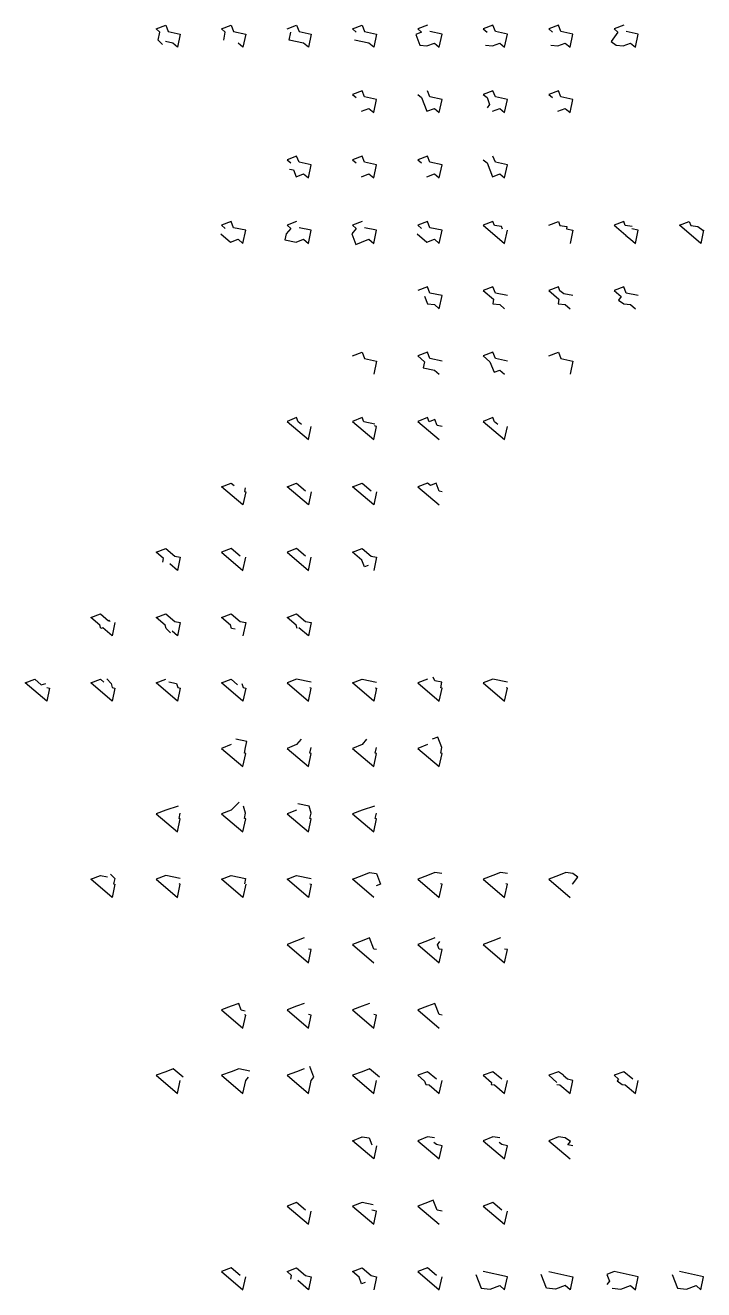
# Model space of a CAD drawing. Header units: inches. Extents: x -12292079.407 to -12292079.373, y 116895049.277 to 116895049.734.
# Drawn here: x -12292079.3899 to -12292079.38265, y 116895049.37801 to 116895049.39152 of the extents above; entities that cross this region are included whole.
import ezdxf

# ---------------------------------------------------------------- set-up
doc = ezdxf.new("R2010")
doc.units = ezdxf.units.IN
doc.header["$MEASUREMENT"] = 0

msp = doc.modelspace()

# ---------------------------------------------------------------- linework, layer by layer
for points in [[(-12292079.388432, 116895049.391319), (-12292079.388478, 116895049.391366), (-12292079.388461, 116895049.391449), (-12292079.388501, 116895049.391484), (-12292079.388398, 116895049.391523), (-12292079.388372, 116895049.391456), (-12292079.388243, 116895049.391429), (-12292079.388272, 116895049.39129), (-12292079.388324, 116895049.391334), (-12292079.388401, 116895049.39135)], [(-12292079.385602, 116895049.391523), (-12292079.385705, 116895049.391484), (-12292079.385665, 116895049.391449), (-12292079.385726, 116895049.391426), (-12292079.385683, 116895049.391312), (-12292079.385608, 116895049.391303), (-12292079.385529, 116895049.391334), (-12292079.385477, 116895049.39129), (-12292079.385447, 116895049.391429), (-12292079.385576, 116895049.391456)], [(-12292079.383505, 116895049.391523), (-12292079.383608, 116895049.391484), (-12292079.383568, 116895049.391449), (-12292079.383639, 116895049.391351), (-12292079.383586, 116895049.391312), (-12292079.383511, 116895049.391303), (-12292079.383432, 116895049.391334), (-12292079.38338, 116895049.39129), (-12292079.38335, 116895049.391429), (-12292079.383479, 116895049.391456)], [(-12292079.384909, 116895049.390604), (-12292079.38483, 116895049.390635), (-12292079.384778, 116895049.390591), (-12292079.384748, 116895049.39073), (-12292079.384877, 116895049.390758), (-12292079.384903, 116895049.390824), (-12292079.385006, 116895049.390785), (-12292079.384966, 116895049.39075), (-12292079.384938, 116895049.390677), (-12292079.384963, 116895049.390642)], [(-12292079.387076, 116895049.389987), (-12292079.387034, 116895049.389978), (-12292079.387006, 116895049.389905), (-12292079.386927, 116895049.389936), (-12292079.386875, 116895049.389892), (-12292079.386845, 116895049.390032), (-12292079.386974, 116895049.390059), (-12292079.387, 116895049.390125), (-12292079.387103, 116895049.390086), (-12292079.387063, 116895049.390052)], [(-12292079.387, 116895049.389427), (-12292079.387103, 116895049.389387), (-12292079.387063, 116895049.389353), (-12292079.387111, 116895049.389296), (-12292079.387125, 116895049.389231), (-12292079.387006, 116895049.389206), (-12292079.386927, 116895049.389237), (-12292079.386875, 116895049.389193), (-12292079.386845, 116895049.389333), (-12292079.386974, 116895049.38936)], [(-12292079.386301, 116895049.389427), (-12292079.386404, 116895049.389387), (-12292079.386364, 116895049.389353), (-12292079.386412, 116895049.389296), (-12292079.386369, 116895049.389182), (-12292079.386307, 116895049.389206), (-12292079.386228, 116895049.389237), (-12292079.386176, 116895049.389193), (-12292079.386146, 116895049.389333), (-12292079.386275, 116895049.38936)], [(-12292079.3848, 116895049.389344), (-12292079.384812, 116895049.389374), (-12292079.384886, 116895049.389383), (-12292079.384903, 116895049.389427), (-12292079.385006, 116895049.389387), (-12292079.384778, 116895049.389193), (-12292079.384748, 116895049.389333)], [(-12292079.383414, 116895049.389374), (-12292079.383489, 116895049.389383), (-12292079.383505, 116895049.389427), (-12292079.383608, 116895049.389387), (-12292079.383482, 116895049.38928), (-12292079.383485, 116895049.389275), (-12292079.383432, 116895049.389237), (-12292079.38338, 116895049.389193), (-12292079.38335, 116895049.389333), (-12292079.383418, 116895049.389347)], [(-12292079.385634, 116895049.388627), (-12292079.385603, 116895049.388547), (-12292079.385529, 116895049.388538), (-12292079.385477, 116895049.388494), (-12292079.385447, 116895049.388634), (-12292079.385576, 116895049.388661), (-12292079.385602, 116895049.388728), (-12292079.385705, 116895049.388688)], [(-12292079.384049, 116895049.388634), (-12292079.384145, 116895049.388654), (-12292079.384187, 116895049.388684), (-12292079.384204, 116895049.388728), (-12292079.384307, 116895049.388688), (-12292079.384199, 116895049.388596), (-12292079.384205, 116895049.388547), (-12292079.384131, 116895049.388538), (-12292079.384079, 116895049.388494)], [(-12292079.38335, 116895049.388634), (-12292079.383479, 116895049.388661), (-12292079.383505, 116895049.388728), (-12292079.383608, 116895049.388688), (-12292079.383533, 116895049.388624), (-12292079.38356, 116895049.388586), (-12292079.383506, 116895049.388547), (-12292079.383432, 116895049.388538), (-12292079.38338, 116895049.388494)], [(-12292079.385447, 116895049.387935), (-12292079.385576, 116895049.387962), (-12292079.385602, 116895049.388029), (-12292079.385705, 116895049.387989), (-12292079.385634, 116895049.387928), (-12292079.385647, 116895049.387864), (-12292079.385529, 116895049.387839), (-12292079.385477, 116895049.387795)], [(-12292079.384748, 116895049.387935), (-12292079.384877, 116895049.387962), (-12292079.384903, 116895049.388029), (-12292079.385006, 116895049.387989), (-12292079.384935, 116895049.387928), (-12292079.384891, 116895049.387815), (-12292079.38483, 116895049.387839), (-12292079.384778, 116895049.387795)], [(-12292079.386165, 116895049.387262), (-12292079.386284, 116895049.387287), (-12292079.386301, 116895049.38733), (-12292079.386404, 116895049.38729), (-12292079.386176, 116895049.387096), (-12292079.386146, 116895049.387236), (-12292079.38617, 116895049.387241)], [(-12292079.385447, 116895049.387236), (-12292079.385499, 116895049.387247), (-12292079.385524, 116895049.38731), (-12292079.385585, 116895049.387287), (-12292079.385602, 116895049.38733), (-12292079.385705, 116895049.38729), (-12292079.385477, 116895049.387096)], [(-12292079.387549, 116895049.386579), (-12292079.387557, 116895049.38654), (-12292079.387544, 116895049.386537), (-12292079.387574, 116895049.386397), (-12292079.387802, 116895049.386591), (-12292079.387699, 116895049.386631), (-12292079.387668, 116895049.386605)], [(-12292079.385447, 116895049.386537), (-12292079.385477, 116895049.386543), (-12292079.38551, 116895049.386628), (-12292079.385571, 116895049.386605), (-12292079.385602, 116895049.386631), (-12292079.385705, 116895049.386591), (-12292079.385477, 116895049.386397)], [(-12292079.388429, 116895049.385784), (-12292079.388421, 116895049.385824), (-12292079.388501, 116895049.385892), (-12292079.388398, 116895049.385932), (-12292079.388302, 116895049.38585), (-12292079.388243, 116895049.385838), (-12292079.388272, 116895049.385698), (-12292079.388355, 116895049.385769)], [(-12292079.386237, 116895049.38575), (-12292079.386275, 116895049.385735), (-12292079.386302, 116895049.385805), (-12292079.386404, 116895049.385892), (-12292079.386301, 116895049.385932), (-12292079.386205, 116895049.38585), (-12292079.386146, 116895049.385838), (-12292079.386176, 116895049.385698)], [(-12292079.388942, 116895049.385139), (-12292079.388971, 116895049.384999), (-12292079.389071, 116895049.385084), (-12292079.389093, 116895049.385078), (-12292079.389103, 116895049.385111), (-12292079.3892, 116895049.385193), (-12292079.389097, 116895049.385233), (-12292079.389011, 116895049.38516), (-12292079.389007, 116895049.385164), (-12292079.388993, 116895049.38515)], [(-12292079.388347, 116895049.385031), (-12292079.388394, 116895049.385078), (-12292079.388404, 116895049.385111), (-12292079.388501, 116895049.385193), (-12292079.388398, 116895049.385233), (-12292079.388302, 116895049.385151), (-12292079.388243, 116895049.385139), (-12292079.388272, 116895049.384999), (-12292079.38833, 116895049.385048)], [(-12292079.387657, 116895049.38507), (-12292079.387695, 116895049.385078), (-12292079.387705, 116895049.385111), (-12292079.387802, 116895049.385193), (-12292079.387699, 116895049.385233), (-12292079.387603, 116895049.385151), (-12292079.387544, 116895049.385139), (-12292079.387574, 116895049.384999)], [(-12292079.389029, 116895049.384537), (-12292079.388982, 116895049.38449), (-12292079.388969, 116895049.384446), (-12292079.388942, 116895049.38444), (-12292079.388971, 116895049.3843), (-12292079.3892, 116895049.384494), (-12292079.389097, 116895049.384534), (-12292079.389061, 116895049.384504)], [(-12292079.388367, 116895049.384508), (-12292079.388283, 116895049.38449), (-12292079.38827, 116895049.384446), (-12292079.388243, 116895049.38444), (-12292079.388272, 116895049.3843), (-12292079.388501, 116895049.384494), (-12292079.388398, 116895049.384534)], [(-12292079.385602, 116895049.384534), (-12292079.385705, 116895049.384494), (-12292079.385477, 116895049.3843), (-12292079.385447, 116895049.38444), (-12292079.385461, 116895049.384443), (-12292079.385448, 116895049.384502), (-12292079.385525, 116895049.384518), (-12292079.385541, 116895049.384558)], [(-12292079.387699, 116895049.383835), (-12292079.387802, 116895049.383795), (-12292079.387574, 116895049.383601), (-12292079.387544, 116895049.383741), (-12292079.387557, 116895049.383744), (-12292079.387545, 116895049.383803), (-12292079.387532, 116895049.383867), (-12292079.38765, 116895049.383892)], [(-12292079.385602, 116895049.383835), (-12292079.385705, 116895049.383795), (-12292079.385477, 116895049.383601), (-12292079.385447, 116895049.383741), (-12292079.385461, 116895049.383744), (-12292079.385448, 116895049.383803), (-12292079.385492, 116895049.383916), (-12292079.385554, 116895049.383892)], [(-12292079.387613, 116895049.383222), (-12292079.387699, 116895049.383136), (-12292079.387802, 116895049.383096), (-12292079.387574, 116895049.382902), (-12292079.387544, 116895049.383042), (-12292079.387557, 116895049.383045), (-12292079.387545, 116895049.383104), (-12292079.387566, 116895049.383176)], [(-12292079.387, 116895049.383136), (-12292079.387103, 116895049.383096), (-12292079.386875, 116895049.382902), (-12292079.386845, 116895049.383042), (-12292079.386858, 116895049.383045), (-12292079.386846, 116895049.383104), (-12292079.386868, 116895049.383176), (-12292079.386986, 116895049.383201)], [(-12292079.38899, 116895049.382451), (-12292079.388943, 116895049.382405), (-12292079.388955, 116895049.382346), (-12292079.388942, 116895049.382343), (-12292079.388971, 116895049.382203), (-12292079.3892, 116895049.382397), (-12292079.389097, 116895049.382437), (-12292079.38902, 116895049.382421)], [(-12292079.386176, 116895049.382203), (-12292079.386404, 116895049.382397), (-12292079.386301, 116895049.382437), (-12292079.386221, 116895049.382468), (-12292079.386147, 116895049.382458), (-12292079.386103, 116895049.382345), (-12292079.38615, 116895049.382327)], [(-12292079.384049, 116895049.382343), (-12292079.384052, 116895049.382344), (-12292079.383997, 116895049.38242), (-12292079.38405, 116895049.382458), (-12292079.384125, 116895049.382468), (-12292079.384204, 116895049.382437), (-12292079.384307, 116895049.382397), (-12292079.384079, 116895049.382203)], [(-12292079.385523, 116895049.381769), (-12292079.385602, 116895049.381738), (-12292079.385705, 116895049.381698), (-12292079.385477, 116895049.381504), (-12292079.385447, 116895049.381644), (-12292079.385477, 116895049.38165), (-12292079.385494, 116895049.381696), (-12292079.385469, 116895049.38173)], [(-12292079.387549, 116895049.380988), (-12292079.387591, 116895049.380997), (-12292079.387619, 116895049.38107), (-12292079.387699, 116895049.381039), (-12292079.387802, 116895049.381), (-12292079.387574, 116895049.380805), (-12292079.387544, 116895049.380945), (-12292079.387557, 116895049.380948)], [(-12292079.3875, 116895049.380346), (-12292079.387619, 116895049.380371), (-12292079.387699, 116895049.38034), (-12292079.387802, 116895049.380301), (-12292079.387574, 116895049.380106), (-12292079.387544, 116895049.380246), (-12292079.387514, 116895049.380282)], [(-12292079.38692, 116895049.380371), (-12292079.387, 116895049.38034), (-12292079.387103, 116895049.380301), (-12292079.386875, 116895049.380106), (-12292079.386845, 116895049.380246), (-12292079.386815, 116895049.380282), (-12292079.386859, 116895049.380395)], [(-12292079.385506, 116895049.380259), (-12292079.385602, 116895049.38034), (-12292079.385705, 116895049.380301), (-12292079.385634, 116895049.38024), (-12292079.38562, 116895049.380203), (-12292079.385586, 116895049.380199), (-12292079.385477, 116895049.380106), (-12292079.385447, 116895049.380246)], [(-12292079.384222, 116895049.380203), (-12292079.384188, 116895049.380199), (-12292079.384079, 116895049.380106), (-12292079.384049, 116895049.380246), (-12292079.384108, 116895049.380259), (-12292079.384154, 116895049.380298), (-12292079.384151, 116895049.380302), (-12292079.384204, 116895049.38034), (-12292079.384307, 116895049.380301), (-12292079.384219, 116895049.380226)], [(-12292079.383409, 116895049.380259), (-12292079.383505, 116895049.38034), (-12292079.383608, 116895049.380301), (-12292079.383562, 116895049.380261), (-12292079.383576, 116895049.380242), (-12292079.383523, 116895049.380203), (-12292079.383489, 116895049.380199), (-12292079.38338, 116895049.380106), (-12292079.38335, 116895049.380246)], [(-12292079.386146, 116895049.379547), (-12292079.386176, 116895049.379407), (-12292079.386404, 116895049.379602), (-12292079.386301, 116895049.379642), (-12292079.386227, 116895049.379632), (-12292079.386198, 116895049.379558)], [(-12292079.384049, 116895049.379547), (-12292079.384102, 116895049.379558), (-12292079.384076, 116895049.379593), (-12292079.38413, 116895049.379632), (-12292079.384204, 116895049.379642), (-12292079.384307, 116895049.379602), (-12292079.384079, 116895049.379407)], [(-12292079.386182, 116895049.378918), (-12292079.386301, 116895049.378943), (-12292079.386404, 116895049.378903), (-12292079.386176, 116895049.378709), (-12292079.386146, 116895049.378848), (-12292079.386195, 116895049.378859)], [(-12292079.385447, 116895049.378848), (-12292079.385499, 116895049.378859), (-12292079.385541, 116895049.378966), (-12292079.385602, 116895049.378943), (-12292079.385705, 116895049.378903), (-12292079.385477, 116895049.378709)], [(-12292079.387062, 116895049.378122), (-12292079.387054, 116895049.378162), (-12292079.387103, 116895049.378204), (-12292079.387, 116895049.378244), (-12292079.386904, 116895049.378162), (-12292079.386845, 116895049.378149), (-12292079.386875, 116895049.37801), (-12292079.386989, 116895049.378107)], [(-12292079.386268, 116895049.378088), (-12292079.386306, 116895049.378073), (-12292079.386333, 116895049.378143), (-12292079.386404, 116895049.378204), (-12292079.386301, 116895049.378244), (-12292079.386205, 116895049.378162), (-12292079.386146, 116895049.378149), (-12292079.386176, 116895049.37801)], [(-12292079.383631, 116895049.378026), (-12292079.383535, 116895049.378014), (-12292079.383432, 116895049.378054), (-12292079.38338, 116895049.37801), (-12292079.38335, 116895049.378149), (-12292079.383608, 116895049.378204), (-12292079.383688, 116895049.378173), (-12292079.383659, 116895049.3781), (-12292079.383685, 116895049.378065)]]:
    msp.add_lwpolyline(points, close=True)
at = {"color": 80}
for points in [[(-12292079.387779, 116895049.391366), (-12292079.387762, 116895049.391449), (-12292079.387802, 116895049.391484), (-12292079.387699, 116895049.391523), (-12292079.387673, 116895049.391456), (-12292079.387544, 116895049.391429), (-12292079.387574, 116895049.39129), (-12292079.387625, 116895049.391334)], [(-12292079.387103, 116895049.391484), (-12292079.387, 116895049.391523), (-12292079.386974, 116895049.391456), (-12292079.386845, 116895049.391429), (-12292079.386875, 116895049.39129), (-12292079.386927, 116895049.391334), (-12292079.38708, 116895049.391366), (-12292079.387063, 116895049.391449)], [(-12292079.386364, 116895049.391449), (-12292079.386404, 116895049.391484), (-12292079.386301, 116895049.391523), (-12292079.386275, 116895049.391456), (-12292079.386146, 116895049.391429), (-12292079.386176, 116895049.39129), (-12292079.386228, 116895049.391334), (-12292079.386381, 116895049.391366)]]:
    msp.add_lwpolyline(points, close=True, dxfattribs=at)
at = {"color": 39}
for points in [[(-12292079.384984, 116895049.391312), (-12292079.384909, 116895049.391303), (-12292079.38483, 116895049.391334), (-12292079.384778, 116895049.39129), (-12292079.384748, 116895049.391429), (-12292079.384877, 116895049.391456), (-12292079.384903, 116895049.391523), (-12292079.385006, 116895049.391484), (-12292079.384966, 116895049.391449)], [(-12292079.384285, 116895049.391312), (-12292079.38421, 116895049.391303), (-12292079.384131, 116895049.391334), (-12292079.384079, 116895049.39129), (-12292079.384049, 116895049.391429), (-12292079.384178, 116895049.391456), (-12292079.384204, 116895049.391523), (-12292079.384307, 116895049.391484), (-12292079.384267, 116895049.391449)]]:
    msp.add_lwpolyline(points, close=True, dxfattribs=at)
at = {"color": 81}
for points in [[(-12292079.386307, 116895049.390604), (-12292079.386228, 116895049.390635), (-12292079.386176, 116895049.390591), (-12292079.386146, 116895049.39073), (-12292079.386275, 116895049.390758), (-12292079.386301, 116895049.390824), (-12292079.386404, 116895049.390785), (-12292079.386364, 116895049.39075)], [(-12292079.385705, 116895049.390785), (-12292079.385665, 116895049.39075), (-12292079.385608, 116895049.390604), (-12292079.385529, 116895049.390635), (-12292079.385477, 116895049.390591), (-12292079.385447, 116895049.39073), (-12292079.385576, 116895049.390758), (-12292079.385602, 116895049.390824)], [(-12292079.38421, 116895049.390604), (-12292079.384131, 116895049.390635), (-12292079.384079, 116895049.390591), (-12292079.384049, 116895049.39073), (-12292079.384178, 116895049.390758), (-12292079.384204, 116895049.390824), (-12292079.384307, 116895049.390785), (-12292079.384267, 116895049.39075)], [(-12292079.386307, 116895049.389905), (-12292079.386228, 116895049.389936), (-12292079.386176, 116895049.389892), (-12292079.386146, 116895049.390032), (-12292079.386275, 116895049.390059), (-12292079.386301, 116895049.390125), (-12292079.386404, 116895049.390086), (-12292079.386364, 116895049.390052)], [(-12292079.385608, 116895049.389905), (-12292079.385529, 116895049.389936), (-12292079.385477, 116895049.389892), (-12292079.385447, 116895049.390032), (-12292079.385576, 116895049.390059), (-12292079.385602, 116895049.390125), (-12292079.385705, 116895049.390086), (-12292079.385665, 116895049.390052)], [(-12292079.385006, 116895049.390086), (-12292079.384966, 116895049.390052), (-12292079.384909, 116895049.389905), (-12292079.38483, 116895049.389936), (-12292079.384778, 116895049.389892), (-12292079.384748, 116895049.390032), (-12292079.384877, 116895049.390059), (-12292079.384903, 116895049.390125)]]:
    msp.add_lwpolyline(points, close=True, dxfattribs=at)
at = {"color": 38}
for points in [[(-12292079.38781, 116895049.389296), (-12292079.387705, 116895049.389206), (-12292079.387625, 116895049.389237), (-12292079.387574, 116895049.389193), (-12292079.387544, 116895049.389333), (-12292079.387673, 116895049.38936), (-12292079.387699, 116895049.389427), (-12292079.387802, 116895049.389387), (-12292079.387762, 116895049.389353)], [(-12292079.385714, 116895049.389296), (-12292079.385608, 116895049.389206), (-12292079.385529, 116895049.389237), (-12292079.385477, 116895049.389193), (-12292079.385447, 116895049.389333), (-12292079.385576, 116895049.38936), (-12292079.385602, 116895049.389427), (-12292079.385705, 116895049.389387), (-12292079.385665, 116895049.389353)]]:
    msp.add_lwpolyline(points, close=True, dxfattribs=at)
at = {"color": 37}
msp.add_lwpolyline([(-12292079.384307, 116895049.389387), (-12292079.384204, 116895049.389427), (-12292079.384187, 116895049.389383), (-12292079.384113, 116895049.389374), (-12292079.384117, 116895049.389347), (-12292079.384049, 116895049.389333), (-12292079.384079, 116895049.389193)], close=True, dxfattribs=at)
msp.add_lwpolyline([(-12292079.382662, 116895049.389335), (-12292079.382652, 116895049.389333), (-12292079.382681, 116895049.389193), (-12292079.382909, 116895049.389387), (-12292079.382806, 116895049.389427), (-12292079.38279, 116895049.389383), (-12292079.382715, 116895049.389374), (-12292079.382662, 116895049.389335)])
at = {"color": 36}
msp.add_lwpolyline([(-12292079.384748, 116895049.388634), (-12292079.384877, 116895049.388661), (-12292079.384903, 116895049.388728), (-12292079.385006, 116895049.388688), (-12292079.384898, 116895049.388596), (-12292079.384904, 116895049.388547), (-12292079.38483, 116895049.388538), (-12292079.384778, 116895049.388494)], close=True, dxfattribs=at)
at = {"color": 7}
for points in [[(-12292079.386404, 116895049.387989), (-12292079.386301, 116895049.388029), (-12292079.386275, 116895049.387962), (-12292079.386146, 116895049.387935), (-12292079.386176, 116895049.387795)], [(-12292079.384307, 116895049.387989), (-12292079.384204, 116895049.388029), (-12292079.384178, 116895049.387962), (-12292079.384049, 116895049.387935), (-12292079.384079, 116895049.387795)]]:
    msp.add_lwpolyline(points, close=True, dxfattribs=at)
at = {"color": 35}
for points in [[(-12292079.386949, 116895049.387258), (-12292079.386983, 116895049.387287), (-12292079.387, 116895049.38733), (-12292079.387103, 116895049.38729), (-12292079.386875, 116895049.387096), (-12292079.386845, 116895049.387236)], [(-12292079.384852, 116895049.387258), (-12292079.384886, 116895049.387287), (-12292079.384903, 116895049.38733), (-12292079.385006, 116895049.38729), (-12292079.384778, 116895049.387096), (-12292079.384748, 116895049.387236)]]:
    msp.add_lwpolyline(points, close=True, dxfattribs=at)
at = {"color": 47}
for points in [[(-12292079.386845, 116895049.386537), (-12292079.386875, 116895049.386397), (-12292079.387103, 116895049.386591), (-12292079.387, 116895049.386631), (-12292079.386904, 116895049.386549)], [(-12292079.386146, 116895049.386537), (-12292079.386176, 116895049.386397), (-12292079.386404, 116895049.386591), (-12292079.386301, 116895049.386631), (-12292079.386205, 116895049.386549)], [(-12292079.387603, 116895049.38585), (-12292079.387699, 116895049.385932), (-12292079.387802, 116895049.385892), (-12292079.387574, 116895049.385698), (-12292079.387544, 116895049.385838)], [(-12292079.386904, 116895049.38585), (-12292079.387, 116895049.385932), (-12292079.387103, 116895049.385892), (-12292079.386875, 116895049.385698), (-12292079.386845, 116895049.385838)], [(-12292079.386904, 116895049.378861), (-12292079.387, 116895049.378943), (-12292079.387103, 116895049.378903), (-12292079.386875, 116895049.378709), (-12292079.386845, 116895049.378848)], [(-12292079.384807, 116895049.378861), (-12292079.384903, 116895049.378943), (-12292079.385006, 116895049.378903), (-12292079.384778, 116895049.378709), (-12292079.384748, 116895049.378848)], [(-12292079.387603, 116895049.378162), (-12292079.387699, 116895049.378244), (-12292079.387802, 116895049.378204), (-12292079.387574, 116895049.37801), (-12292079.387544, 116895049.378149)], [(-12292079.385506, 116895049.378162), (-12292079.385602, 116895049.378244), (-12292079.385705, 116895049.378204), (-12292079.385477, 116895049.37801), (-12292079.385447, 116895049.378149)]]:
    msp.add_lwpolyline(points, close=True, dxfattribs=at)
at = {"color": 34}
msp.add_lwpolyline([(-12292079.386996, 116895049.385078), (-12292079.387006, 116895049.385111), (-12292079.387103, 116895049.385193), (-12292079.387, 116895049.385233), (-12292079.386904, 116895049.385151), (-12292079.386845, 116895049.385139), (-12292079.386875, 116895049.384999), (-12292079.386975, 116895049.385084)], close=True, dxfattribs=at)
at = {"color": 33}
for points in [[(-12292079.389668, 116895049.384446), (-12292079.389641, 116895049.38444), (-12292079.38967, 116895049.3843), (-12292079.389899, 116895049.384494), (-12292079.389796, 116895049.384534), (-12292079.389728, 116895049.384476), (-12292079.389681, 116895049.38449)], [(-12292079.387584, 116895049.38449), (-12292079.387571, 116895049.384446), (-12292079.387544, 116895049.38444), (-12292079.387574, 116895049.3843), (-12292079.387802, 116895049.384494), (-12292079.387699, 116895049.384534), (-12292079.387631, 116895049.384476)]]:
    msp.add_lwpolyline(points, close=True, dxfattribs=at)
at = {"color": 82}
for points in [[(-12292079.386846, 116895049.384502), (-12292079.387, 116895049.384534), (-12292079.387103, 116895049.384494), (-12292079.386875, 116895049.3843), (-12292079.386845, 116895049.38444), (-12292079.386858, 116895049.384443)], [(-12292079.38616, 116895049.384443), (-12292079.386146, 116895049.38444), (-12292079.386176, 116895049.3843), (-12292079.386404, 116895049.384494), (-12292079.386301, 116895049.384534), (-12292079.386147, 116895049.384502)], [(-12292079.384749, 116895049.384502), (-12292079.384903, 116895049.384534), (-12292079.385006, 116895049.384494), (-12292079.384778, 116895049.3843), (-12292079.384748, 116895049.38444), (-12292079.384762, 116895049.384443)], [(-12292079.388244, 116895049.382405), (-12292079.388398, 116895049.382437), (-12292079.388501, 116895049.382397), (-12292079.388272, 116895049.382203), (-12292079.388243, 116895049.382343), (-12292079.388256, 116895049.382346)], [(-12292079.387544, 116895049.382343), (-12292079.387574, 116895049.382203), (-12292079.387802, 116895049.382397), (-12292079.387699, 116895049.382437), (-12292079.387545, 116895049.382405), (-12292079.387557, 116895049.382346)], [(-12292079.386858, 116895049.382346), (-12292079.386845, 116895049.382343), (-12292079.386875, 116895049.382203), (-12292079.387103, 116895049.382397), (-12292079.387, 116895049.382437), (-12292079.386846, 116895049.382405)]]:
    msp.add_lwpolyline(points, close=True, dxfattribs=at)
at = {"color": 32}
for points in [[(-12292079.386951, 116895049.383892), (-12292079.387, 116895049.383835), (-12292079.387103, 116895049.383795), (-12292079.386875, 116895049.383601), (-12292079.386845, 116895049.383741), (-12292079.386858, 116895049.383744), (-12292079.386846, 116895049.383803)], [(-12292079.386252, 116895049.383892), (-12292079.386301, 116895049.383835), (-12292079.386404, 116895049.383795), (-12292079.386176, 116895049.383601), (-12292079.386146, 116895049.383741), (-12292079.38616, 116895049.383744), (-12292079.386147, 116895049.383803)]]:
    msp.add_lwpolyline(points, close=True, dxfattribs=at)
at = {"color": 31}
for points in [[(-12292079.388265, 116895049.383176), (-12292079.388398, 116895049.383136), (-12292079.388501, 116895049.383096), (-12292079.388272, 116895049.382902), (-12292079.388243, 116895049.383042), (-12292079.388256, 116895049.383045), (-12292079.388244, 116895049.383104)], [(-12292079.386169, 116895049.383176), (-12292079.386301, 116895049.383136), (-12292079.386404, 116895049.383096), (-12292079.386176, 116895049.382902), (-12292079.386146, 116895049.383042), (-12292079.38616, 116895049.383045), (-12292079.386147, 116895049.383104)]]:
    msp.add_lwpolyline(points, close=True, dxfattribs=at)
at = {"color": 30}
for points in [[(-12292079.385448, 116895049.382458), (-12292079.385523, 116895049.382468), (-12292079.385602, 116895049.382437), (-12292079.385705, 116895049.382397), (-12292079.385477, 116895049.382203), (-12292079.385447, 116895049.382343), (-12292079.385463, 116895049.382346)], [(-12292079.384749, 116895049.382458), (-12292079.384824, 116895049.382468), (-12292079.384903, 116895049.382437), (-12292079.385006, 116895049.382397), (-12292079.384778, 116895049.382203), (-12292079.384748, 116895049.382343), (-12292079.384764, 116895049.382346)]]:
    msp.add_lwpolyline(points, close=True, dxfattribs=at)
at = {"color": 83}
for points in [[(-12292079.38692, 116895049.381769), (-12292079.387, 116895049.381738), (-12292079.387103, 116895049.381698), (-12292079.386875, 116895049.381504), (-12292079.386845, 116895049.381644), (-12292079.386874, 116895049.38165)], [(-12292079.386146, 116895049.381644), (-12292079.386176, 116895049.38165), (-12292079.386221, 116895049.381769), (-12292079.386301, 116895049.381738), (-12292079.386404, 116895049.381698), (-12292079.386176, 116895049.381504)], [(-12292079.384824, 116895049.381769), (-12292079.384903, 116895049.381738), (-12292079.385006, 116895049.381698), (-12292079.384778, 116895049.381504), (-12292079.384748, 116895049.381644), (-12292079.384778, 116895049.38165)], [(-12292079.38692, 116895049.38107), (-12292079.387, 116895049.381039), (-12292079.387103, 116895049.381), (-12292079.386875, 116895049.380805), (-12292079.386845, 116895049.380945), (-12292079.386874, 116895049.380951)], [(-12292079.386221, 116895049.38107), (-12292079.386301, 116895049.381039), (-12292079.386404, 116895049.381), (-12292079.386176, 116895049.380805), (-12292079.386146, 116895049.380945), (-12292079.386176, 116895049.380951)], [(-12292079.385447, 116895049.380945), (-12292079.385477, 116895049.380951), (-12292079.385523, 116895049.38107), (-12292079.385602, 116895049.381039), (-12292079.385705, 116895049.381), (-12292079.385477, 116895049.380805)]]:
    msp.add_lwpolyline(points, close=True, dxfattribs=at)
at = {"color": 29}
for points in [[(-12292079.388213, 116895049.380282), (-12292079.388318, 116895049.380371), (-12292079.388398, 116895049.38034), (-12292079.388501, 116895049.380301), (-12292079.388272, 116895049.380106), (-12292079.388243, 116895049.380246)], [(-12292079.386116, 116895049.380282), (-12292079.386221, 116895049.380371), (-12292079.386301, 116895049.38034), (-12292079.386404, 116895049.380301), (-12292079.386176, 116895049.380106), (-12292079.386146, 116895049.380246)]]:
    msp.add_lwpolyline(points, close=True, dxfattribs=at)
at = {"color": 28}
msp.add_lwpolyline([(-12292079.384807, 116895049.380259), (-12292079.384903, 116895049.38034), (-12292079.385006, 116895049.380301), (-12292079.384918, 116895049.380226), (-12292079.384921, 116895049.380203), (-12292079.384887, 116895049.380199), (-12292079.384778, 116895049.380106), (-12292079.384748, 116895049.380246)], close=True, dxfattribs=at)
at = {"color": 27}
for points in [[(-12292079.385528, 116895049.379632), (-12292079.385602, 116895049.379642), (-12292079.385705, 116895049.379602), (-12292079.385477, 116895049.379407), (-12292079.385447, 116895049.379547), (-12292079.385506, 116895049.37956), (-12292079.385534, 116895049.379584)], [(-12292079.384829, 116895049.379632), (-12292079.384903, 116895049.379642), (-12292079.385006, 116895049.379602), (-12292079.384778, 116895049.379407), (-12292079.384748, 116895049.379547), (-12292079.384807, 116895049.37956), (-12292079.384835, 116895049.379584)]]:
    msp.add_lwpolyline(points, close=True, dxfattribs=at)
at = {"color": 84}
for points in [[(-12292079.385086, 116895049.378173), (-12292079.385029, 116895049.378026), (-12292079.384933, 116895049.378014), (-12292079.38483, 116895049.378054), (-12292079.384778, 116895049.37801), (-12292079.384748, 116895049.378149), (-12292079.385006, 116895049.378204)], [(-12292079.384307, 116895049.378204), (-12292079.384049, 116895049.378149), (-12292079.384079, 116895049.37801), (-12292079.384131, 116895049.378054), (-12292079.384234, 116895049.378014), (-12292079.38433, 116895049.378026), (-12292079.384387, 116895049.378173)], [(-12292079.382989, 116895049.378173), (-12292079.382932, 116895049.378026), (-12292079.382836, 116895049.378014), (-12292079.382733, 116895049.378054), (-12292079.382681, 116895049.37801), (-12292079.382652, 116895049.378149), (-12292079.382909, 116895049.378204)]]:
    msp.add_lwpolyline(points, close=True, dxfattribs=at)

doc.saveas('drawing.dxf')
